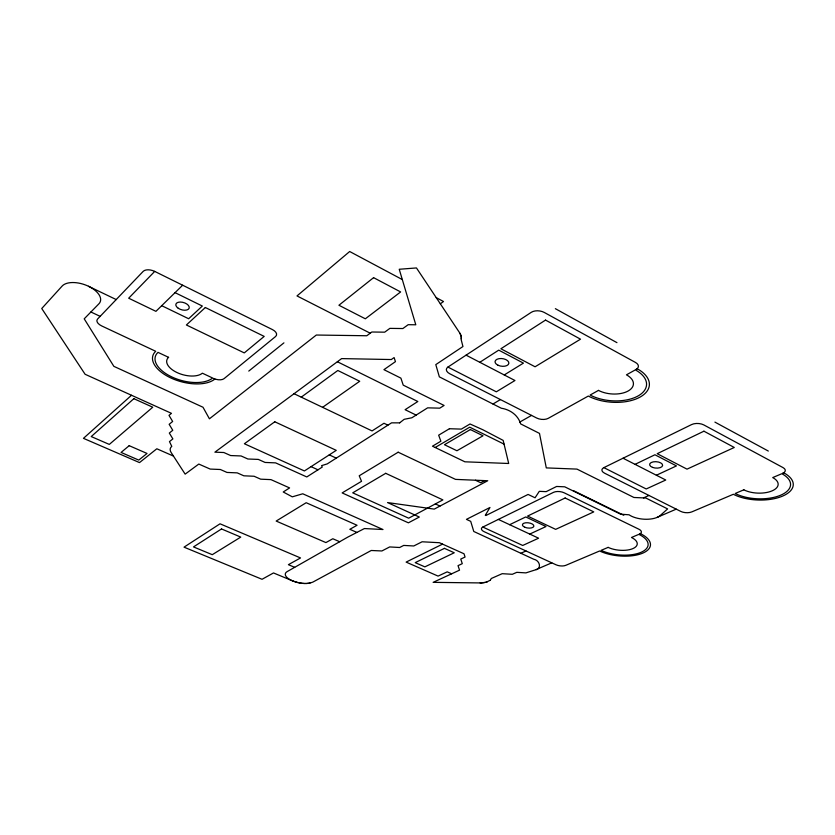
<?xml version="1.0" encoding="UTF-8"?>
<svg xmlns="http://www.w3.org/2000/svg" width="835" height="835" viewBox="0 0 835 835"><rect width="100%" height="100%" fill="white"/><g stroke="black" fill="none" stroke-linecap="round" stroke-linejoin="round"><path stroke-width="1.25" d="M461.285 338.666L461.337 338.081M490.437 580.012L491.283 578.498L502.19 573.687L512.314 574.292L516.802 572.34L525.925 572.883L534.87 570.044C542.312 568.99 539.786 560.348 533.795 559.252L473.779 531.477L470.71 521.353L466.431 519.37L489.968 507.482L485.292 515.289L485.939 515.508L528.096 494.435L535.068 497.785L539.295 491.335L546.173 491.638L556.611 486.471L564.721 486.815L620.593 514.172L629.058 514.798A18.453 8.559 4.8 0 0 655.997 517.825L657.27 517.324A18.453 8.559 4.8 0 0 660.308 515.445L667.614 508.912L645.799 498.004L633.932 497.483L576.954 469.103L546.288 467.903L539.493 433.407L520.675 423.919C518.044 415.089 510.018 409.547 501.313 408.231L439.356 376.867L435.797 364.613L462.945 346.525L461.129 339.469L461.275 336.641L459.793 333.04L416.456 267.941L399.234 269.267L415.799 324.784L408.19 324.69L402.867 328.541L389.872 328.374L384.685 332.173L371.836 332.006L366.774 335.753L316.319 335.033L209.418 418.805L202.999 407.24L113.863 366.346L84.21 318.834L98.895 303.825A20.823 10.928 18.6 0 0 88.74 286.384L86.882 285.539A20.823 10.928 18.6 0 0 62.166 286.04L41.75 308.522L85.107 374.278L171.457 413.335L169.004 415.371L172.647 421.466L169.161 424.316L172.762 430.286L169.317 433.052L172.876 438.907L169.474 441.611L171.78 446.36A17.41 8.016 14.4 0 0 171.154 452.518L185.151 474.134L198.793 464.062L210.18 469.072L220.356 469.5L227.016 472.443L237.224 472.871L243.841 475.804L254.09 476.253L260.677 479.175L270.958 479.624L289.599 487.922L283.222 491.992L292.302 496.835L302.771 493.788L382.994 529.526L364.415 528.545L347.861 537.072L287.209 571.578A15.051 6.085 11.5 0 0 291.519 580.409C298.105 583.143 305.986 584.886 312.833 582.11L371.251 550.484L381.887 550.964L389.684 546.935L399.652 547.499L403.712 545.422L413.774 545.975L422.092 541.779L439.419 542.719L464.01 553.772L465.064 557.039L460.763 559.064L462.277 563.667L458.029 565.65L459.542 570.159L433.125 582.35L480.939 582.934L486.189 582.225L490.103 580.325M154.715 271.406A8.924 4.937 17.5 0 0 143.171 271.385L97.538 319.085A8.423 4.342 17.7 0 0 101.734 325.953L155.717 351.295A33.985 17.337 15.4 0 0 170.726 377.9A33.985 17.337 15.4 0 0 214.856 379.059L213.478 378.412A8.037 4.102 14.6 0 0 224.041 378.662L275.519 336.568A8.507 4.634 13.8 0 0 272.429 329.585L154.715 271.406L128.684 298.21L155.926 311.34L182.667 285.215M131.512 395.268L83.458 438.344L139.508 462.59L156.823 448.771L173.471 456.087M248.767 371.084L283.921 342.861M301.247 397.147L337.82 370.489L359.728 381.251L322.581 407.323M440.327 303.804L443.51 301.518L436.225 297.636M447.925 367.076L531.29 312.321A9.206 5.344 6.1 0 1 544.243 312.436L635.466 362.442A9.008 4.947 3.8 0 1 636.061 369.477L637.272 368.809A36.97 19.967 4.4 0 1 640.101 397.074A36.97 19.967 4.4 0 1 588.31 396.051L548.23 418.345A8.298 4.321 6.5 0 1 536.644 418.011L449.794 373.777A8.496 4.624 8.7 0 1 447.925 367.076L496.314 391.813L514.965 380.51L466.066 355.157M479.822 362.286L498.745 350.136L523.42 363.121L504.246 374.946M492.984 404.025L500.436 399.568M435.181 447.497L469.729 427.176L504.069 444.136M519.662 422.134L531.53 415.402M484.759 480.616L480.751 482.745L475.459 480.229M442.54 544.128L406.113 562.101L438.072 576.098L447.216 571.85L451.651 573.802M482.818 527.052L553.522 492.347A7.598 3.59 6.5 0 1 564.199 492.817L638.994 529.275A7.463 3.371 5.2 0 1 639.464 534.087L640.466 533.669A30.749 13.694 5.5 0 1 642.668 553.177A30.749 13.694 5.5 0 1 599.614 550.985L565.754 565.347A6.962 3.016 6.8 0 1 556.027 564.784L484.164 531.707A7.097 3.194 8.1 0 1 482.818 527.052L522.71 545.464L538.596 538.199L498.359 519.422M603.862 467.631L691.589 424.577A8.642 4.405 2.8 0 1 703.842 424.942L783.042 467.61A8.507 4.091 1.6 0 1 782.604 473.382L783.846 472.861A34.924 16.575 2.2 0 1 782.458 496.157A34.924 16.575 2.2 0 1 733.339 494.278L691.766 511.907A7.828 3.632 3.9 0 1 680.744 511.396L604.582 473.184A7.964 3.883 5.2 0 1 603.862 467.631L646.217 488.966L665.756 480.021L623.046 458.217M509.653 524.693L525.747 516.948L546.017 526.52L529.755 534.076M635.049 464.343L654.943 454.772L676.454 465.909L656.383 475.24M520.863 553.271L525.987 550.954M643.514 497.9L648.962 495.447M536.164 569.553L551.778 562.832M657.176 517.366L676.256 509.141M487.139 581.932L486.659 582.078M486.106 582.235L485.511 582.371M309.983 583.08L309.493 583.164M484.905 582.506L484.269 582.611M308.94 583.268L308.345 583.331M483.622 582.715L482.954 582.788M307.739 583.394L307.113 583.435M482.171 582.861L481.555 582.893M306.476 583.467L305.819 583.477M480.845 582.934L480.115 582.945M305.151 583.477L304.462 583.456M303.689 583.425L303.074 583.373M302.364 583.31L301.654 583.216M300.934 583.133L300.214 583.018M299.494 582.893L298.784 582.747M298.064 582.6L297.354 582.423M296.655 582.245L295.955 582.047M295.266 581.849L294.598 581.619M293.93 581.4L293.294 581.15M292.657 580.899L273.494 572.946L262.044 579.292L184.024 547.155L220.033 523.806L300.537 557.947L288.388 564.679L294.682 567.33M339.678 541.727L332.821 538.752L325.911 542.583L276.166 521.061L306.184 502.722L357.067 525.267L349.813 529.307L356.889 532.417M311.048 466.65L317.978 469.813M329.251 454.877L336.275 458.133M435.359 503.912L440.003 506.062M90.9 311.987L100.148 316.35M294.056 393.723L372.066 430.923L383.985 423.261L387.931 425.161M88.51 286.28L116.211 299.567M161.708 305.683L188.647 318.74L202.331 306.038L175.058 292.657M573.405 490.625L623.797 515.299M416.133 415.089L405.1 409.693L417.834 401.51L337.371 361.743M370.218 333.207L296.999 295.924L349.677 251.512L402.303 279.558M714.917 422.113L768.315 451.057M555.348 308.668L616.95 342.653M459.939 333.301L460.283 333.896M460.586 334.491L460.836 335.096M461.035 335.701L461.191 336.296M461.296 336.902L461.337 337.497M399.641 422.865L391.563 422.844L327.226 463.905L321.59 465.627L322.258 467.078L306.789 476.952L275.613 462.872L265.081 462.444L258.359 459.417L247.859 458.999L241.096 455.962L230.637 455.555L223.843 452.518L214.898 452.173L341.619 358.601L391.291 359.541L394.11 357.578L395.456 361.639L383.933 369.665L400.904 378.14L403.221 385.133L444.095 405.455L439.732 408.169L427.645 407.835L411.874 417.771L404.171 419.316L399.641 422.865M205.337 307.51L186.393 324.982L244.279 352.902L264.194 336.401L205.337 307.51M133.84 398.681L91.234 436.569L109.312 444.418L152.753 407.219L133.84 398.681M129.195 445.681L121.075 452.434L138.756 460.095L147.033 453.457L129.195 445.681M373.579 277.648L338.916 305.245L365.333 318.803L400.633 291.947L373.579 277.648M274.788 421.779L244.384 443.75L304.399 470.95L336.265 450.347L274.788 421.779M545.537 320.087L500.885 348.759L535.078 366.784L580.523 339.177L545.537 320.087M221.515 528.952L193.501 546.915L212.278 554.68L240.762 537.093L221.515 528.952M398.17 452.205L359.227 475.773L361.534 481.315L342.141 492.911L408.398 522.825L419.327 517.032L387.544 502.566L434.263 509.11L487.744 480.741L455.524 479.384L398.17 452.205M449.439 428.731L438.657 435.181L440.88 441.214L432.467 446.193L464.897 461.807L508.692 463.488L503.171 440.4L482.964 429.806L470.021 423.982L461.348 429.106L449.439 428.731M385.707 473.32L352.714 492.838L408.67 518.191L442.884 499.894L385.707 473.32M470.376 429.545L444.47 444.721L456.933 450.754L483.027 435.786L470.376 429.545M598.476 390.394L590.105 395.049A34.151 18.443 4.4 0 0 637.971 396.009A34.151 18.443 4.4 0 0 635.331 369.884L626.448 374.832A21.115 11.408 4.4 0 1 628.129 391.01A21.115 11.408 4.4 0 1 598.476 390.394M444.439 548.355L415.214 562.633L424.858 566.871L454.261 552.76L444.439 548.355M565.138 497.994L527.563 516.072L555.661 529.359L593.769 511.897L565.138 497.994M703.936 431.194L657.197 453.687L687.007 469.145L734.289 447.476L703.936 431.194M608.141 547.374L601.116 550.348A28.4 12.65 5.5 0 0 640.915 552.373A28.4 12.65 5.5 0 0 638.859 534.348L631.479 537.479A17.566 7.828 5.5 0 1 632.794 548.647A17.566 7.828 5.5 0 1 608.141 547.374M743.849 489.811L735.197 493.485A32.262 15.312 2.2 0 0 780.589 495.228A32.262 15.312 2.2 0 0 781.852 473.706L772.709 477.578A19.957 9.467 2.2 0 1 771.978 490.917A19.957 9.467 2.2 0 1 743.849 489.811M168.576 357.328L158.013 352.37A31.396 16.022 15.4 0 0 171.864 376.961A31.396 16.022 15.4 0 0 212.643 378.025L202.373 373.193A19.414 9.905 15.4 0 1 177.083 372.587A19.414 9.905 15.4 0 1 168.576 357.328M524.818 527.25A5.782 2.63 7.3 0 0 533.857 526.238A5.782 2.63 7.3 0 0 525.716 522.783A5.782 2.63 7.3 0 0 524.818 527.25M178.22 308.24A6.92 3.757 16.3 0 0 189.169 308.136A6.92 3.757 16.3 0 0 180.224 302.04A6.92 3.757 16.3 0 0 178.22 308.24M652.49 467.37A6.523 3.204 4.1 0 0 662.625 465.471A6.523 3.204 4.1 0 0 653.252 461.87A6.523 3.204 4.1 0 0 652.49 467.37M498.067 365.26A6.951 3.831 7.4 0 0 508.849 363.329A6.951 3.831 7.4 0 0 498.965 358.674A6.951 3.831 7.4 0 0 498.067 365.26"/></g></svg>
